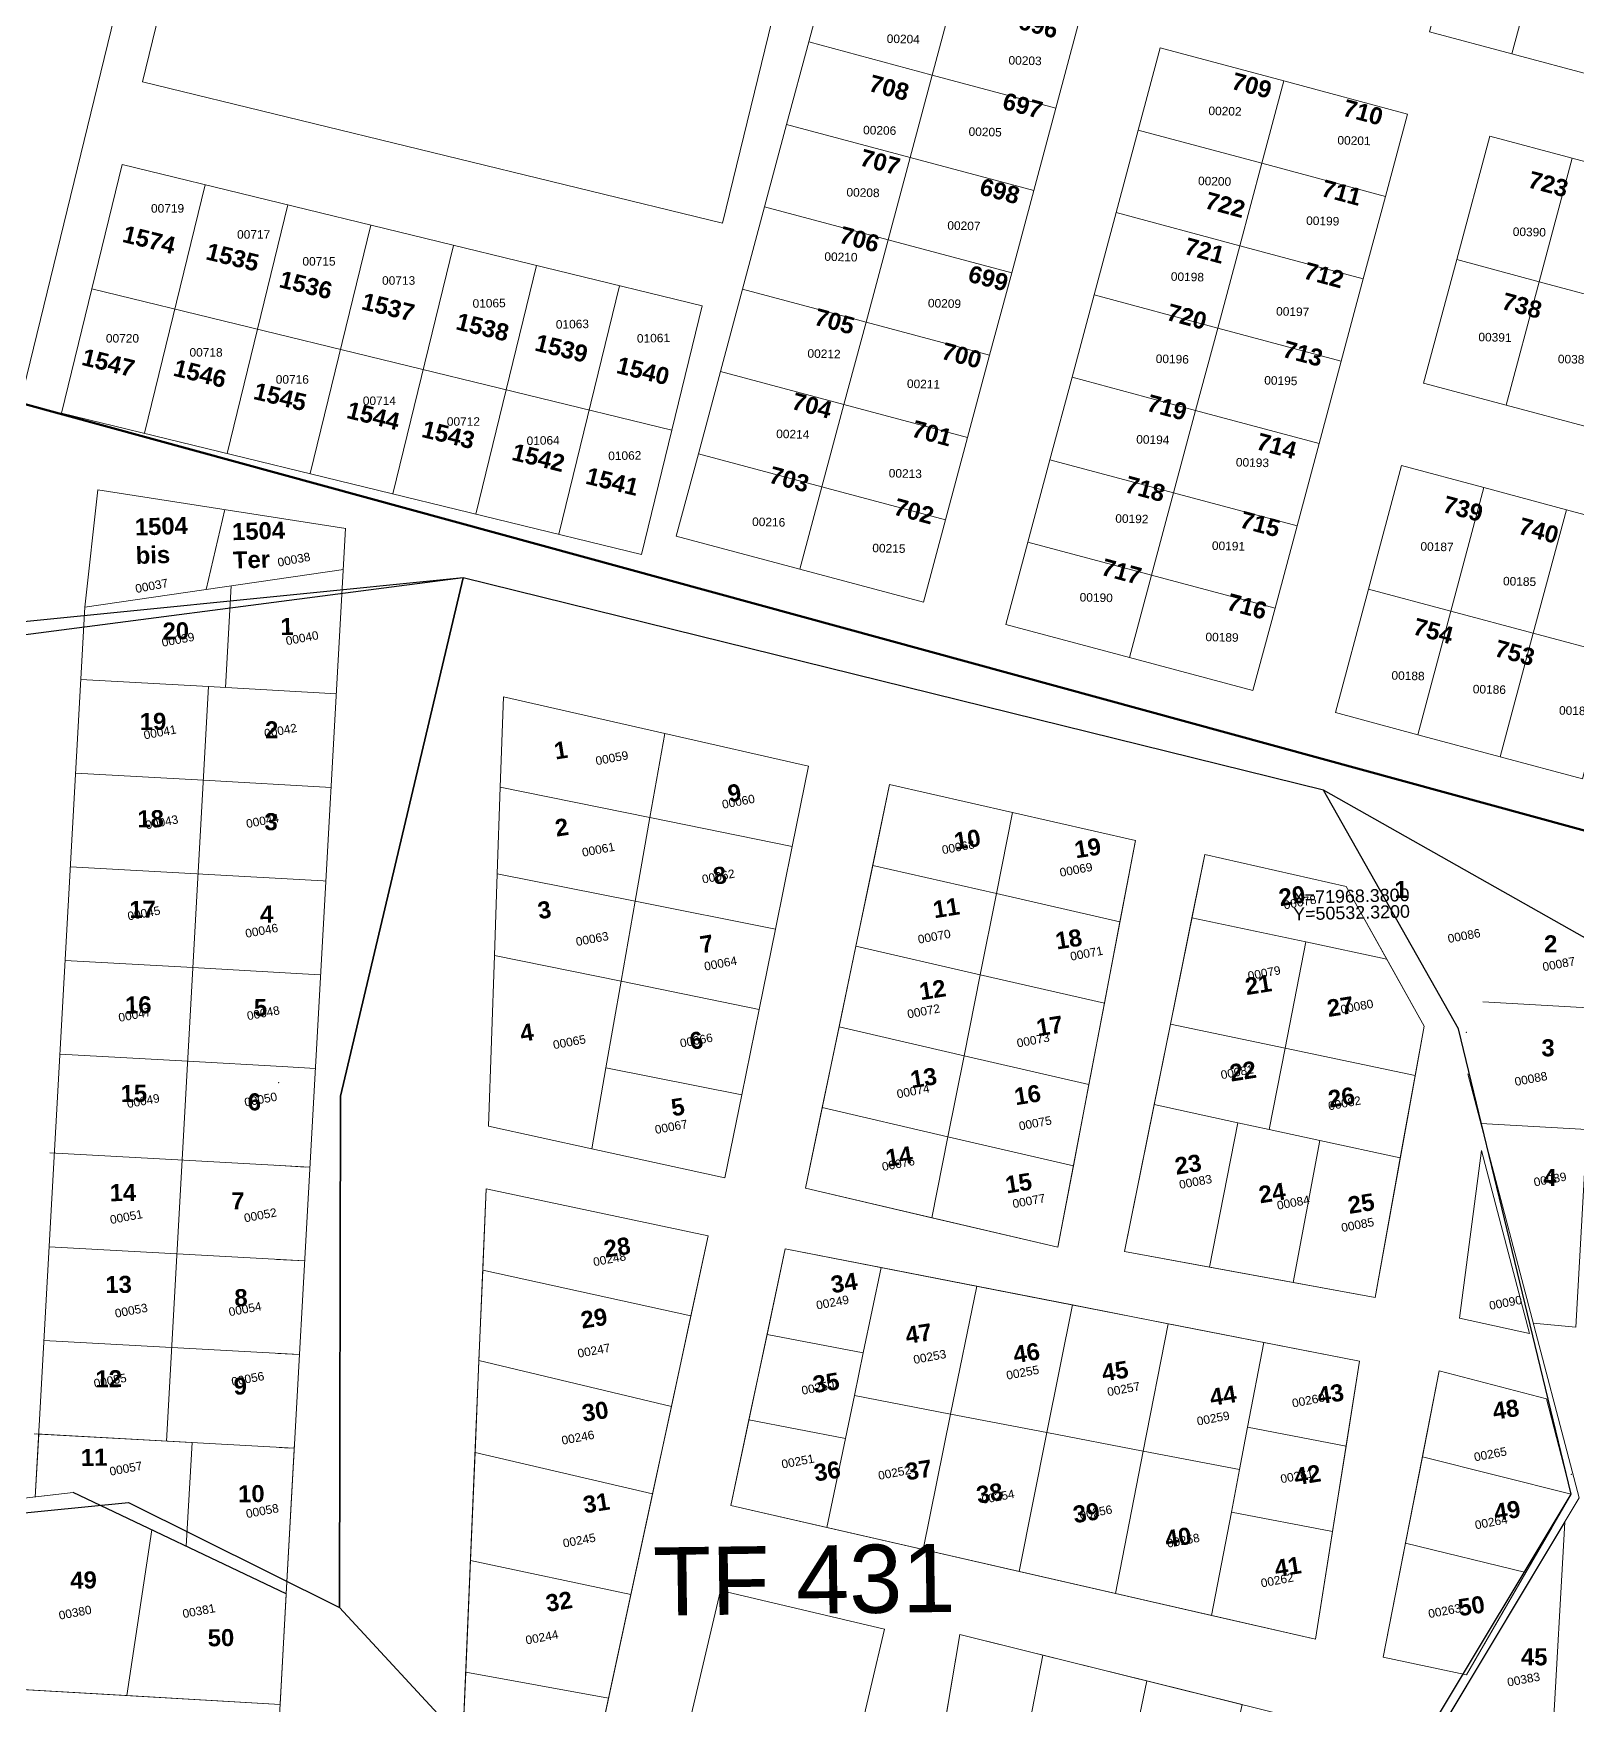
# Model space of a CAD drawing. Header units: metres. Extents: x 251686 to 255059, y 1627526 to 1631912.
# Drawn here: x 254041.6 to 254222.5, y 1630344.2 to 1630540.2 of the extents above; entities that cross this region are included whole.
import ezdxf
from ezdxf.enums import TextEntityAlignment as Align

# ---------------------------------------------------------------- set-up
doc = ezdxf.new("R2010")
doc.units = ezdxf.units.M
doc.header["$MEASUREMENT"] = 0
doc.linetypes.add('DGN Style 2', pattern=[29.229957, 17.537974, -11.691983])
for name, color, linetype in [('limites_parcelles', 7, 'Continuous'), ('limites_sections', 7, 'Continuous'), ('limites_tf', 7, 'Continuous'), ('numero_lot', 7, 'Continuous'), ('numero_parcelle', 7, 'Continuous')]:
    doc.layers.add(name, color=color, linetype=linetype)
doc.layers.add('Numero_TF', color=7, linetype='Continuous', lineweight=0)
doc.styles.add('Style-Arial', font='arial.ttf')
doc.styles.add('style1', font='')
doc.styles.get('style1').set_extended_font_data('Times New Roman', bold=True)

msp = doc.modelspace()

# ---------------------------------------------------------------- linework, layer by layer
at = {"layer": 'limites_parcelles', "lineweight": 0}
for p, q in [((254122.382588, 1630517.979071), (254054.378014, 1630534.572994)), ((254064.325651, 1630490.972116), (254071.437332, 1630520.116934)), ((254074.04059, 1630488.601556), (254081.152271, 1630517.746373)), ((254083.755529, 1630486.230995), (254090.867211, 1630515.375813)), ((254093.470468, 1630483.860435), (254100.58215, 1630513.005252)), ((254103.185407, 1630481.489874), (254110.297089, 1630510.634691))]:
    msp.add_line(p, q, dxfattribs=at)
at = {"layer": 'limites_parcelles', "color": 7, "lineweight": 0}
for p, q in [((254049.162419, 1630486.709791), (254047.631004, 1630472.933179)), ((254049.162419, 1630486.709791), (254078.210495, 1630482.172994)), ((254064.026545, 1630484.388277), (254061.868369, 1630475.019962))]:
    msp.add_line(p, q, dxfattribs=at)
at = {"layer": 'limites_parcelles', "color": 7, "linetype": 'Continuous', "lineweight": 0}
for p, q in [((254078.204582, 1630482.165366), (254071.240138, 1630357.228995)), ((254077.937561, 1630477.375236), (254047.631004, 1630472.933179)), ((254064.804945, 1630475.450728), (254064.139438, 1630463.519537)), ((254047.631004, 1630472.933179), (254041.813788, 1630368.579505)), ((254062.142062, 1630463.631009), (254047.159245, 1630464.466512)), ((254062.142062, 1630463.631009), (254057.208245, 1630375.126781)), ((254077.12588, 1630462.795519), (254062.142062, 1630463.631009)), ((254061.529502, 1630452.642944), (254046.545684, 1630453.478434)), ((254076.512319, 1630451.807441), (254061.529502, 1630452.642944)), ((254075.554331, 1630440.839963), (254045.933111, 1630442.49137)), ((254060.304356, 1630430.668816), (254045.320538, 1630431.504306)), ((254224.873901, 1630431.689406), (254222.440022, 1630388.511468)), ((254073.168656, 1630429.951236), (254060.304356, 1630430.668816)), ((254211.537705, 1630426.66463), (254224.543402, 1630425.930695)), ((254059.691783, 1630419.681752), (254044.707965, 1630420.517242)), ((254070.782969, 1630419.063509), (254059.691783, 1630419.681752)), ((254209.771063, 1630418.201497), (254222.840745, 1630368.48723)), ((254211.302632, 1630412.375735), (254223.743921, 1630411.674555)), ((254058.517352, 1630408.116217), (254043.532534, 1630408.951694)), ((254074.028502, 1630407.249938), (254058.517352, 1630408.116217)), ((254073.416058, 1630396.26321), (254043.450164, 1630397.934067)), ((254217.452081, 1630388.98455), (254222.440022, 1630388.511468)), ((254072.803661, 1630385.276342), (254042.837688, 1630386.947001)), ((254072.191063, 1630374.291278), (254041.695802, 1630375.991514)), ((254041.813788, 1630368.579505), (254042.225428, 1630375.962284)), ((254060.204816, 1630374.95908), (254041.914062, 1630375.979304)), ((254042.225428, 1630375.962284), (254060.204816, 1630374.95908)), ((254060.204816, 1630374.95908), (254059.527266, 1630362.796625)), ((254072.225295, 1630374.899005), (254071.240138, 1630357.228995)), ((253797.854246, 1630340.388105), (254046.276307, 1630369.094904)), ((253798.355473, 1630340.446025), (254046.276307, 1630369.094904)), ((254046.274011, 1630369.117885), (254071.227967, 1630357.241845)), ((254046.27605, 1630369.11491), (254071.230007, 1630357.23887)), ((254046.276307, 1630369.094904), (254071.240138, 1630357.228995)), ((254189.280096, 1630312.523279), (254222.840745, 1630368.48723)), ((254055.473661, 1630364.723624), (254052.539155, 1630345.29081)), ((254221.151822, 1630365.633184), (254189.296068, 1630312.512224)), ((254221.151822, 1630365.633184), (254219.213283, 1630331.233897)), ((254071.235736, 1630357.150023), (254064.093411, 1630229.017687)), ((254070.516106, 1630344.243554), (254018.40347, 1630347.279558))]:
    msp.add_line(p, q, dxfattribs=at)
at = {"layer": 'limites_parcelles', "color": 7, "linetype": 'DGN Style 2', "lineweight": 0}
for p, q in [((254075.899746, 1630440.820377), (254075.554331, 1630440.839963)), ((254075.287173, 1630429.833313), (254073.168656, 1630429.951236)), ((254074.6746, 1630418.846249), (254070.782969, 1630419.063509)), ((254073.499169, 1630407.280701), (254069.940936, 1630407.479223)), ((254073.416234, 1630396.263406), (254070.101295, 1630396.448037)), ((254072.803674, 1630385.275341), (254070.260628, 1630385.418839)), ((254071.662437, 1630374.320521), (254070.419949, 1630374.390641))]:
    msp.add_line(p, q, dxfattribs=at)
at = {"layer": 'limites_parcelles', "lineweight": 0, "flags": 128}
for points in [[(254054.378014, 1630534.572994), (254085.906468, 1630663.781686), (254153.911043, 1630647.187763), (254122.382588, 1630517.979071)], [(253963.038293, 1630603.181017), (254011.613086, 1630591.328191), (254060.18788, 1630579.475365), (254060.18788, 1630579.475365), (254040.038076, 1630496.898217), (253942.88849, 1630520.603869), (253963.038293, 1630603.181017)], [(254120.012028, 1630508.264132), (254052.007454, 1630524.858055)], [(254054.610711, 1630493.342677), (254061.722393, 1630522.487494)], [(254116.456187, 1630493.691723), (254048.451613, 1630510.285646)], [(254223.911925, 1630494.036333), (254214.25277, 1630496.623552), (254218.133599, 1630511.112287), (254227.792755, 1630508.525067), (254223.911925, 1630494.036333)], [(254145.900973, 1630362.431755), (254134.631294, 1630365.00919), (254136.80587, 1630375.45771), (254137.848114, 1630380.465535), (254149.137152, 1630378.295944), (254145.900973, 1630362.431755)]]:
    msp.add_lwpolyline(points, dxfattribs=at)
for points in [[(254214.942492, 1630537.847397), (254205.283336, 1630540.434616), (254205.283336, 1630540.434616), (254209.164165, 1630554.92335), (254218.823322, 1630552.33613), (254214.942492, 1630537.847397)], [(254224.601648, 1630535.260177), (254214.942492, 1630537.847397), (254214.942492, 1630537.847397), (254218.823322, 1630552.33613), (254228.482477, 1630549.748911), (254224.601648, 1630535.260177)], [(254144.396319, 1630525.686856), (254146.983539, 1630535.346012), (254161.472272, 1630531.465182), (254158.885053, 1630521.806026), (254158.885053, 1630521.806026), (254144.396319, 1630525.686856)], [(254202.696117, 1630530.77546), (254200.108897, 1630521.116304), (254200.108897, 1630521.116304), (254185.620163, 1630524.997134), (254188.207382, 1630534.656289), (254202.696117, 1630530.77546)], [(254156.297833, 1630512.146871), (254141.809099, 1630516.027699), (254144.396319, 1630525.686856), (254158.885053, 1630521.806026), (254158.885053, 1630521.806026), (254156.297833, 1630512.146871)], [(254222.014428, 1630525.601021), (254231.673585, 1630523.013801), (254231.673585, 1630523.013801), (254227.792755, 1630508.525067), (254218.133599, 1630511.112287), (254222.014428, 1630525.601021)], [(254185.620163, 1630524.997134), (254183.032943, 1630515.337977), (254197.521677, 1630511.457148), (254197.521677, 1630511.457148), (254200.108897, 1630521.116304), (254200.108897, 1630521.116304), (254185.620163, 1630524.997134)], [(254168.544209, 1630519.218807), (254183.032943, 1630515.337977), (254180.445724, 1630505.678821), (254165.95699, 1630509.559651), (254165.95699, 1630509.559651), (254168.544209, 1630519.218807)], [(254153.710613, 1630502.487714), (254139.221879, 1630506.368544), (254141.809099, 1630516.027699), (254156.297833, 1630512.146871), (254156.297833, 1630512.146871), (254153.710613, 1630502.487714)], [(254180.445724, 1630505.678821), (254183.032943, 1630515.337977), (254197.521677, 1630511.457148), (254197.521677, 1630511.457148), (254194.934458, 1630501.797992), (254180.445724, 1630505.678821)], [(254180.445724, 1630505.678821), (254177.858504, 1630496.019665), (254163.36977, 1630499.900494), (254163.36977, 1630499.900494), (254165.95699, 1630509.559651), (254165.95699, 1630509.559651), (254180.445724, 1630505.678821)], [(254136.634659, 1630496.709387), (254134.047441, 1630487.050231), (254119.558706, 1630490.931061), (254122.145926, 1630500.590217), (254122.145926, 1630500.590217), (254136.634659, 1630496.709387)], [(254177.858504, 1630496.019665), (254175.271284, 1630486.360509), (254160.78255, 1630490.241339), (254163.36977, 1630499.900494), (254163.36977, 1630499.900494), (254177.858504, 1630496.019665)], [(254175.271284, 1630486.360509), (254189.760018, 1630482.479679), (254189.760018, 1630482.479679), (254192.347238, 1630492.138836), (254177.858504, 1630496.019665), (254175.271284, 1630486.360509)], [(254116.971487, 1630481.271904), (254131.460221, 1630477.391076), (254131.460221, 1630477.391076), (254134.047441, 1630487.050231), (254119.558706, 1630490.931061), (254116.971487, 1630481.271904)], [(254202.006394, 1630489.551616), (254211.66555, 1630486.964397), (254207.78472, 1630472.475663), (254198.125565, 1630475.062882), (254198.125565, 1630475.062882), (254202.006394, 1630489.551616)], [(254131.460221, 1630477.391076), (254134.047441, 1630487.050231), (254148.536175, 1630483.169402), (254148.536175, 1630483.169402), (254145.948955, 1630473.510246), (254131.460221, 1630477.391076)], [(254187.172798, 1630472.820524), (254172.684064, 1630476.701353), (254175.271284, 1630486.360509), (254189.760018, 1630482.479679), (254189.760018, 1630482.479679), (254187.172798, 1630472.820524)], [(254217.443877, 1630469.888443), (254207.78472, 1630472.475663), (254203.903891, 1630457.986929), (254213.563047, 1630455.399709), (254213.563047, 1630455.399709), (254217.443877, 1630469.888443)], [(254227.103033, 1630467.301223), (254223.222203, 1630452.812489), (254223.222203, 1630452.812489), (254213.563047, 1630455.399709), (254213.563047, 1630455.399709), (254217.443877, 1630469.888443), (254227.103033, 1630467.301223)], [(254096.71092, 1630462.438776), (254115.61433, 1630458.134408), (254115.614223, 1630458.133934), (254113.880034, 1630448.261974), (254096.340016, 1630451.813516), (254096.339378, 1630451.813538), (254096.71092, 1630462.438776)], [(254132.480732, 1630454.293874), (254130.567418, 1630444.883076), (254130.567418, 1630444.883075), (254113.880034, 1630448.261974), (254115.614223, 1630458.133934), (254115.61433, 1630458.134408), (254132.480732, 1630454.293874)], [(254095.984264, 1630441.658092), (254096.339378, 1630451.813538), (254096.340016, 1630451.813516), (254113.880034, 1630448.261974), (254112.156054, 1630438.448122), (254095.984261, 1630441.658035), (254095.984264, 1630441.658092)], [(254140.007568, 1630442.661518), (254140.007571, 1630442.661529), (254141.980289, 1630452.129393), (254156.389657, 1630448.849013), (254156.389669, 1630448.84901), (254154.495783, 1630439.344579), (254140.007568, 1630442.661518)], [(254113.880034, 1630448.261974), (254130.567418, 1630444.883075), (254130.567418, 1630444.883076), (254128.595705, 1630435.18504), (254128.595463, 1630435.18509), (254112.156054, 1630438.448122), (254113.880034, 1630448.261974)], [(254178.934173, 1630443.94928), (254195.526611, 1630440.169982), (254204.652802, 1630423.792114), (254198.891216, 1630391.979763), (254169.505606, 1630397.388457), (254178.934173, 1630443.94928)], [(254195.526611, 1630440.169982), (254200.258919, 1630431.67738), (254190.786159, 1630433.682553), (254177.427764, 1630436.510227), (254178.934173, 1630443.94928), (254195.526611, 1630440.169982)], [(254095.65, 1630432.098923), (254095.984261, 1630441.658035), (254112.156054, 1630438.448122), (254110.508029, 1630429.066649), (254095.650793, 1630432.098896), (254095.65, 1630432.098923)], [(254138.034456, 1630433.191761), (254140.007568, 1630442.661518), (254154.495783, 1630439.344579), (254152.601587, 1630429.838597), (254138.034453, 1630433.191747), (254138.034456, 1630433.191761)], [(254154.495783, 1630439.344579), (254168.983809, 1630436.027682), (254168.983805, 1630436.027662), (254167.168121, 1630426.485585), (254152.601587, 1630429.838597), (254154.495783, 1630439.344579)], [(254128.595705, 1630435.18504), (254126.680701, 1630425.765935), (254126.679754, 1630425.766127), (254110.508029, 1630429.066649), (254112.156054, 1630438.448122), (254128.595463, 1630435.18509), (254128.595705, 1630435.18504)], [(254204.652802, 1630423.792114), (254203.604114, 1630418.001827), (254188.357114, 1630421.211212), (254190.786159, 1630433.682553), (254200.258919, 1630431.67738), (254204.652802, 1630423.792114)], [(254094.949864, 1630412.076659), (254095.65, 1630432.098923), (254095.650793, 1630432.098896), (254110.508029, 1630429.066649), (254108.726326, 1630418.928222), (254107.058443, 1630409.429693), (254094.949864, 1630412.076659)], [(254126.680701, 1630425.765935), (254124.64033, 1630415.730194), (254108.727007, 1630418.928086), (254108.72701, 1630418.928102), (254110.508029, 1630429.066649), (254126.679754, 1630425.766127), (254126.680701, 1630425.765935)], [(254152.601587, 1630429.838597), (254167.168121, 1630426.485585), (254167.168119, 1630426.485573), (254165.352662, 1630416.94469), (254150.707631, 1630420.333815), (254152.601587, 1630429.838597)], [(254148.813435, 1630410.827833), (254134.08867, 1630414.25435), (254134.088672, 1630414.254359), (254136.061588, 1630423.723173), (254150.707631, 1630420.333815), (254148.813435, 1630410.827833)], [(254172.992651, 1630414.608435), (254174.903185, 1630424.043168), (254188.357114, 1630421.211212), (254186.499632, 1630411.674423), (254182.798231, 1630412.478448), (254182.798417, 1630412.4794), (254182.798212, 1630412.478452), (254172.992651, 1630414.608435)], [(254150.707631, 1630420.333815), (254165.352662, 1630416.94469), (254165.352655, 1630416.944657), (254163.536793, 1630407.401642), (254148.813435, 1630410.827833), (254150.707631, 1630420.333815)], [(254203.604114, 1630418.001827), (254201.854082, 1630408.339099), (254192.416727, 1630410.3891), (254186.499632, 1630411.674423), (254188.357114, 1630421.211212), (254203.604114, 1630418.001827)], [(254169.505606, 1630397.388457), (254172.992651, 1630414.608435), (254182.798212, 1630412.478452), (254182.798231, 1630412.478448), (254179.486824, 1630395.551322), (254169.505606, 1630397.388457)], [(254179.486824, 1630395.551322), (254182.798231, 1630412.478448), (254186.499632, 1630411.674423), (254192.416727, 1630410.3891), (254189.279652, 1630393.748861), (254179.486824, 1630395.551322)], [(254148.813435, 1630410.827833), (254163.536793, 1630407.401642), (254163.536786, 1630407.401608), (254161.721647, 1630397.862398), (254146.919737, 1630401.324347), (254148.813435, 1630410.827833)], [(254129.75384, 1630397.684227), (254140.97484, 1630395.489001), (254140.974798, 1630395.488791), (254138.890357, 1630385.473359), (254127.624482, 1630387.649524), (254129.75384, 1630397.684227)], [(254140.97484, 1630395.489001), (254152.196572, 1630393.293631), (254149.137152, 1630378.295944), (254137.848114, 1630380.465535), (254138.890357, 1630385.473359), (254140.974798, 1630395.488791), (254140.97484, 1630395.489001)], [(254174.635703, 1630388.90374), (254185.857444, 1630386.708369), (254183.95261, 1630376.761759), (254183.952609, 1630376.761756), (254183.951844, 1630376.761905), (254183.95261, 1630376.761759), (254183.000101, 1630371.787972), (254183.000101, 1630371.787972), (254171.711248, 1630373.957527), (254174.635703, 1630388.90374)], [(254125.49609, 1630377.61938), (254127.624482, 1630387.649524), (254138.890357, 1630385.473359), (254137.848114, 1630380.465535), (254136.80587, 1630375.45771), (254125.49609, 1630377.61938)], [(254197.076525, 1630384.513518), (254195.499181, 1630374.530353), (254183.952609, 1630376.761756), (254183.95261, 1630376.761759), (254185.857444, 1630386.708369), (254197.076525, 1630384.513518)], [(254206.425726, 1630383.381365), (254218.978946, 1630380.096361), (254221.882816, 1630368.919672), (254209.632678, 1630347.711784), (254199.828238, 1630349.790216), (254206.425726, 1630383.381365)], [(254157.170501, 1630359.854354), (254145.900973, 1630362.431755), (254145.900973, 1630362.431755), (254149.137152, 1630378.295944), (254160.422965, 1630376.126973), (254157.170501, 1630359.854354)], [(254195.499181, 1630374.530353), (254193.921806, 1630364.546989), (254182.047877, 1630366.815674), (254182.047877, 1630366.815674), (254183.000101, 1630371.787972), (254183.95261, 1630376.761759), (254183.952609, 1630376.761756), (254195.499181, 1630374.530353)], [(254179.726813, 1630354.695608), (254168.447123, 1630357.275333), (254171.711248, 1630373.957527), (254183.000101, 1630371.787972), (254183.000101, 1630371.787972), (254182.047877, 1630366.815674), (254182.047877, 1630366.815674), (254182.047091, 1630366.815825), (254182.047877, 1630366.815674), (254182.047877, 1630366.815674), (254179.726813, 1630354.695608)], [(254202.458576, 1630363.182597), (254204.441575, 1630373.27905), (254221.882816, 1630368.919672), (254219.654317, 1630365.034831), (254216.574696, 1630359.71176), (254202.458576, 1630363.182597)], [(254191.924514, 1630351.90593), (254179.726823, 1630354.695606), (254179.726813, 1630354.695608), (254179.726813, 1630354.695608), (254182.047877, 1630366.815674), (254182.047877, 1630366.815674), (254193.921806, 1630364.546989), (254191.924514, 1630351.90593)], [(254154.617403, 1630332.248676), (254154.617397, 1630332.248635), (254154.617395, 1630332.248636), (254147.051625, 1630333.728656), (254150.215733, 1630352.444708), (254159.941102, 1630350.03003), (254159.941056, 1630350.029842), (254156.427954, 1630331.894453), (254154.617403, 1630332.248676)], [(254159.941102, 1630350.03003), (254172.133893, 1630347.002724), (254172.133908, 1630347.00272), (254168.516677, 1630329.52965), (254168.516668, 1630329.529652), (254165.707657, 1630330.079152), (254156.427954, 1630331.894453), (254159.941056, 1630350.029842), (254159.941102, 1630350.03003)], [(254183.315374, 1630344.226512), (254179.556238, 1630327.370085), (254179.556234, 1630327.370085), (254174.596751, 1630328.340262), (254168.516677, 1630329.52965), (254172.133908, 1630347.00272), (254183.315363, 1630344.226515), (254183.315374, 1630344.226512)]]:
    msp.add_lwpolyline(points, close=True, dxfattribs=at)
at = {"layer": 'limites_parcelles', "color": 7, "linetype": 'Continuous', "lineweight": 0, "flags": 128}
for points in [[(254052.007454, 1630524.858055), (254044.895772, 1630495.713237), (254112.900347, 1630479.119314)], [(254112.900347, 1630479.119314), (254120.012028, 1630508.264132)]]:
    msp.add_lwpolyline(points, dxfattribs=at)
msp.add_lwpolyline([(254035.561424, 1630346.279835), (254052.539155, 1630345.29081), (254055.473661, 1630364.723624), (254046.276307, 1630369.094904), (254036.765869, 1630367.995576), (254035.561424, 1630346.279835)], close=True, dxfattribs=at)
at = {"layer": 'limites_parcelles', "color": 7, "linetype": 'Continuous', "lineweight": 0}
for p in [(254209.608437, 1630423.082876), (254070.371816, 1630417.186352), (254221.892243, 1630371.227667), (254221.892243, 1630371.227667), (254221.892243, 1630371.227667), (254221.892249, 1630371.229667), (254221.892249, 1630371.229667), (254221.892249, 1630371.229667)]:
    msp.add_point(p, dxfattribs=at)
at = {"layer": 'limites_parcelles', "lineweight": 0}
for points in [[(254149.570758, 1630545.005168), (254146.983539, 1630535.346012), (254132.494805, 1630539.226841), (254135.082024, 1630548.885997)], [(254164.059492, 1630541.124339), (254161.472272, 1630531.465182), (254146.983539, 1630535.346012), (254149.570758, 1630545.005168)], [(254129.907585, 1630529.567686), (254132.494805, 1630539.226841), (254146.983539, 1630535.346012), (254144.396319, 1630525.686856)], [(254188.207382, 1630534.656289), (254185.620163, 1630524.997134), (254171.131428, 1630528.877963), (254173.718648, 1630538.537119)], [(254129.907585, 1630529.567686), (254144.396319, 1630525.686856), (254141.809099, 1630516.027699), (254127.320365, 1630519.908529)], [(254185.620163, 1630524.997134), (254183.032943, 1630515.337977), (254168.544209, 1630519.218807), (254171.131428, 1630528.877963)], [(254212.355272, 1630528.188241), (254222.014428, 1630525.601021), (254218.133599, 1630511.112287), (254208.474443, 1630513.699506)], [(254124.733145, 1630510.249373), (254127.320365, 1630519.908529), (254141.809099, 1630516.027699), (254139.221879, 1630506.368544)], [(254208.474443, 1630513.699506), (254218.133599, 1630511.112287), (254214.25277, 1630496.623552), (254204.593613, 1630499.210772)], [(254122.145926, 1630500.590217), (254124.733145, 1630510.249373), (254139.221879, 1630506.368544), (254136.634659, 1630496.709387)], [(254153.710613, 1630502.487714), (254151.123394, 1630492.828558), (254136.634659, 1630496.709387), (254139.221879, 1630506.368544)], [(254177.858504, 1630496.019665), (254180.445724, 1630505.678821), (254194.934458, 1630501.797992), (254192.347238, 1630492.138836)], [(254148.536175, 1630483.169402), (254134.047441, 1630487.050231), (254136.634659, 1630496.709387), (254151.123394, 1630492.828558)], [(254148.536175, 1630483.169402), (254134.047441, 1630487.050231), (254136.634659, 1630496.709387), (254151.123394, 1630492.828558)], [(254160.78255, 1630490.241339), (254175.271284, 1630486.360509), (254172.684064, 1630476.701353), (254158.19533, 1630480.582182)], [(254217.443877, 1630469.888443), (254207.78472, 1630472.475663), (254211.66555, 1630486.964397), (254221.324706, 1630484.377177)], [(254230.983862, 1630481.789957), (254227.103033, 1630467.301223), (254217.443877, 1630469.888443), (254221.324706, 1630484.377177)], [(254172.684064, 1630476.701353), (254170.096845, 1630467.042197), (254155.608111, 1630470.923026), (254158.19533, 1630480.582182)], [(254170.096845, 1630467.042197), (254172.684064, 1630476.701353), (254187.172798, 1630472.820524), (254184.585579, 1630463.161367)], [(254198.125565, 1630475.062882), (254207.78472, 1630472.475663), (254203.903891, 1630457.986929), (254194.244735, 1630460.574148)], [(254141.980289, 1630452.129393), (254170.799269, 1630445.568579), (254161.721647, 1630397.862398), (254132.116001, 1630404.786724)], [(254170.799269, 1630445.568579), (254168.983809, 1630436.027682), (254154.495783, 1630439.344579), (254156.389669, 1630448.84901)], [(254174.903185, 1630424.043168), (254177.427764, 1630436.510227), (254190.786159, 1630433.682553), (254188.357114, 1630421.211212)], [(254136.061588, 1630423.723173), (254138.034453, 1630433.191747), (254152.601587, 1630429.838597), (254150.707631, 1630420.333815)], [(254122.665719, 1630406.017903), (254107.058443, 1630409.429693), (254108.727007, 1630418.928086), (254124.64033, 1630415.730194)], [(254132.116001, 1630404.786724), (254134.08867, 1630414.25435), (254148.813435, 1630410.827833), (254146.919737, 1630401.324347)], [(254198.891216, 1630391.979763), (254189.279652, 1630393.748861), (254192.416727, 1630410.3891), (254201.854082, 1630408.339099)], [(254211.393874, 1630409.213148), (254217.017742, 1630387.749603), (254208.796437, 1630389.573347)], [(254211.393874, 1630409.213148), (254217.007218, 1630387.749468), (254208.796437, 1630389.573347)], [(254094.694679, 1630404.736695), (254120.707601, 1630399.222889), (254104.90802, 1630325.871553), (254091.88195, 1630338.400176)], [(254120.707601, 1630399.222889), (254118.681611, 1630389.817006), (254094.289411, 1630395.17869), (254094.694679, 1630404.736695)], [(254129.75384, 1630397.684227), (254197.076525, 1630384.513518), (254191.924514, 1630351.90593), (254123.366889, 1630367.585417)], [(254118.681611, 1630389.817006), (254116.397596, 1630379.213205), (254093.841071, 1630384.604858), (254094.289411, 1630395.17869)], [(254152.196572, 1630393.293631), (254163.41544, 1630391.098822), (254160.422965, 1630376.126973), (254149.137152, 1630378.295944)], [(254163.41544, 1630391.098822), (254174.635703, 1630388.90374), (254171.711248, 1630373.957527), (254160.422965, 1630376.126973)], [(254116.397596, 1630379.213205), (254114.190465, 1630368.966352), (254093.383308, 1630373.808792), (254093.841071, 1630384.604858)], [(254218.978946, 1630380.096361), (254221.882816, 1630368.919672), (254204.441575, 1630373.27905), (254206.425726, 1630383.381365)], [(254123.366889, 1630367.585417), (254125.49609, 1630377.61938), (254136.80587, 1630375.45771), (254134.631294, 1630365.00919)], [(254168.447123, 1630357.275333), (254157.170501, 1630359.854354), (254160.422965, 1630376.126973), (254171.711248, 1630373.957527)], [(254114.190465, 1630368.966352), (254111.643333, 1630357.141002), (254092.84553, 1630361.12563), (254093.383308, 1630373.808792)], [(254199.828238, 1630349.790216), (254202.458576, 1630363.182597), (254216.574696, 1630359.71176), (254209.632678, 1630347.711784)], [(254111.643333, 1630357.141002), (254109.027583, 1630344.997091), (254092.291179, 1630348.051597), (254092.84553, 1630361.12563)], [(254122.140968, 1630357.597836), (254141.381, 1630353.08), (254134.987219, 1630325.851425), (254115.747187, 1630330.369262)], [(254122.140968, 1630357.597836), (254141.381, 1630353.08), (254134.987219, 1630325.851425), (254115.747187, 1630330.369262)], [(254150.215733, 1630352.444708), (254204.816258, 1630338.891718), (254189.563655, 1630313.017429), (254145.202491, 1630322.79083)], [(254091.88195, 1630338.400176), (254092.291179, 1630348.051597), (254109.027583, 1630344.997091), (254104.90802, 1630325.871553)]]:
    msp.add_3dface(points, dxfattribs=at)
at = {"layer": 'limites_parcelles', "color": 7, "linetype": 'Continuous', "lineweight": 0}
msp.add_3dface([(254052.539155, 1630345.29081), (254070.516106, 1630344.243554), (254071.240138, 1630357.228995), (254055.473661, 1630364.723624)], dxfattribs=at)
at = {"layer": 'limites_sections', "color": 112, "linetype": 'Continuous', "lineweight": 40, "flags": 128}
for points in [[(254450.84006, 1630759.175246), (254395.3871, 1630569.1026), (254353.2541, 1630409.5098), (254348.492261, 1630392.388149), (254237.72828, 1630442.844843), (254040.038076, 1630496.898217), (253942.172035, 1630521.14592), (253859.148201, 1630539.484772), (253853.186893, 1630453.726815), (253808.243015, 1630442.914881), (253793.178897, 1630438.29059), (253774.754402, 1630423.155021), (253711.134092, 1630399.982213), (253678.015836, 1630518.052824), (253627.848348, 1630688.389303), (253621.624412, 1630712.828844), (253610.975151, 1630786.918169), (253609.69659, 1630931.397239), (253737.566314, 1630938.284849), (253928.216166, 1630961.492497), (253976.914647, 1630881.792805), (254242.098307, 1630809.467069), (254450.84006, 1630759.175246)], [(254348.370927, 1630391.951882), (254309.9852, 1630253.9323), (254287.3632, 1630130.504), (254273.8695, 1629992.7881), (254275.334915, 1629929.186521), (254144.350912, 1629962.854533), (254129.310226, 1629944.470728), (254024.768125, 1629997.357132), (253955.511127, 1630039.119672), (253907.405394, 1630046.336207), (253799.369555, 1630038.162516), (253786.496556, 1630083.300126), (253767.950249, 1630162.069178), (253749.054441, 1630241.188133), (253711.262624, 1630399.425942), (253774.754402, 1630423.155021), (253793.178897, 1630438.29059), (253808.243015, 1630442.914881), (253853.186893, 1630453.726815), (253859.148201, 1630539.484772), (253942.172035, 1630521.14592), (254040.038076, 1630496.898217), (254237.72828, 1630442.844843), (254348.370927, 1630391.951882)]]:
    msp.add_lwpolyline(points, close=True, dxfattribs=at)
at = {"layer": 'limites_tf', "color": 1, "linetype": 'Continuous', "lineweight": 30}
msp.add_line((254071.230007, 1630357.23887), (254046.27605, 1630369.11491), dxfattribs=at)
at = {"layer": 'limites_tf', "color": 5, "linetype": 'Continuous', "lineweight": 30, "flags": 128}
msp.add_lwpolyline([(254191.270861, 1630800.240995), (254225.082048, 1630797.627302), (254235.243104, 1630796.062518), (254249.515352, 1630787.863436), (254259.663104, 1630786.302518), (254272.43949, 1630794.458753), (254312.248292, 1630786.520125), (254327.411382, 1630784.830745), (254345.756111, 1630781.85287), (254364.100841, 1630778.874996), (254399.218938, 1630756.614854), (254377.214928, 1630714.463679), (254382.800449, 1630626.430146), (254394.763631, 1630566.741004), (254394.763631, 1630566.741004), (254353.2541, 1630409.5098), (254339.549928, 1630360.235127), (254338.412216, 1630360.922154), (254296.519262, 1630392.869296), (254192.853537, 1630451.472478), (254091.990638, 1630476.368054), (253923.42389, 1630459.487846)], dxfattribs=at)
for points in [[(253742.616998, 1630313.578459), (253804.489983, 1630343.310326), (254052.748228, 1630367.915664), (254077.495119, 1630355.638384), (254077.616337, 1630415.578329), (254091.990638, 1630476.368054), (254028.35108, 1630468.092257), (253955.19092, 1630462.500024), (253931.402893, 1630460.263835), (253936.98245, 1630400.533803), (253734.00422, 1630381.528942), (253725.718723, 1630372.210818), (253742.616998, 1630313.578459)], [(254129.058944, 1630299.876337), (254157.832987, 1630298.134932), (254188.315514, 1630312.987609), (254221.882816, 1630368.919672), (254208.695088, 1630423.506482), (254192.853537, 1630451.472478), (254091.990638, 1630476.368054), (254077.616337, 1630415.578329), (254077.495119, 1630355.638384), (254091.455017, 1630340.5419), (254129.058944, 1630299.876337)]]:
    msp.add_lwpolyline(points, close=True, dxfattribs=at)

# ---------------------------------------------------------------- texts
at = {"layer": 'limites_tf', "color": 5, "linetype": 'Continuous', "lineweight": 30, "insert": (254189.225969, 1630439.647615), "char_height": 1.50059, "attachment_point": 1, "rotation": 1.3615327, "line_spacing_factor": 0.776524, "style": 'Style-Arial'}
msp.add_mtext('X=71968.3800^JY=50532.3200', dxfattribs=at)
at = {"layer": 'numero_lot', "color": 7, "lineweight": 13, "char_height": 2, "attachment_point": 7, "line_spacing_factor": 0.72, "style": 'style1'}
for s, insert, rotation in [('\\fArial|b1|i0|c00|p39;696', (254156.89787, 1630540.789762), 345.00521637), ('\\fArial|b1|i0|c00|p39;708', (254139.410803, 1630533.47738), 345.00521637), ('\\fArial|b1|i0|c00|p39;709', (254181.92889, 1630533.738203), 345.00521637), ('\\fArial|b1|i0|c00|p39;697', (254155.074743, 1630531.389656), 345.00521637), ('\\fArial|b1|i0|c00|p39;710', (254194.979599, 1630530.589513), 345.00521637), ('\\fArial|b1|i0|c00|p39;707', (254138.363616, 1630524.762954), 345.00521637), ('\\fArial|b1|i0|c00|p39;698', (254152.386632, 1630521.353831), 345.00521637), ('\\fArial|b1|i0|c00|p39;723', (254216.692142, 1630522.171556), 345.00521637), ('\\fArial|b1|i0|c00|p39;722', (254178.826186, 1630519.763421), 345.00521637), ('\\fArial|b1|i0|c00|p39;711', (254192.464914, 1630521.20116), 345.00521637), ('\\fArial|b1|i0|c00|p39;1574', (254051.904334, 1630515.775899), 346.28709652), ('\\fArial|b1|i0|c00|p39;706', (254135.935645, 1630515.698338), 345.00521637), ('\\fArial|b1|i0|c00|p39;1535', (254061.695861, 1630513.729063), 346.28709652), ('\\fArial|b1|i0|c00|p39;721', (254176.401999, 1630514.400834), 345.00521637), ('\\fArial|b1|i0|c00|p39;712', (254190.393027, 1630511.520723), 345.00521637), ('\\fArial|b1|i0|c00|p39;1536', (254070.285863, 1630510.462488), 346.28709652), ('\\fArial|b1|i0|c00|p39;699', (254151.038269, 1630511.132633), 345.00521637), ('\\fArial|b1|i0|c00|p39;1537', (254079.938201, 1630507.878976), 346.28709652), ('\\fArial|b1|i0|c00|p39;738', (254213.604741, 1630507.920466), 345.00521637), ('\\fArial|b1|i0|c00|p39;705', (254133.010153, 1630506.073063), 345.00521637), ('\\fArial|b1|i0|c00|p39;720', (254174.320881, 1630506.631163), 345.00521637), ('\\fArial|b1|i0|c00|p39;1538', (254091.007796, 1630505.526323), 346.28709652), ('\\fArial|b1|i0|c00|p39;1539', (254100.249977, 1630503.035277), 346.28709652), ('\\fArial|b1|i0|c00|p39;700', (254147.918741, 1630502.079775), 345.00521637), ('\\fArial|b1|i0|c00|p39;713', (254187.921699, 1630502.294238), 345.00521637), ('\\fArial|b1|i0|c00|p39;1547', (254047.132709, 1630501.35155), 346.28709652), ('\\fArial|b1|i0|c00|p39;1546', (254057.875423, 1630500.085289), 346.28709652), ('\\fArial|b1|i0|c00|p39;1540', (254109.817372, 1630500.404066), 346.28709652), ('\\fArial|b1|i0|c00|p39;1545', (254067.270385, 1630497.356446), 346.28709652), ('\\fArial|b1|i0|c00|p39;704', (254130.365399, 1630496.199105), 345.00521637), ('\\fArial|b1|i0|c00|p39;719', (254171.988855, 1630495.979521), 345.00521637), ('\\fArial|b1|i0|c00|p39;1544', (254078.19468, 1630495.12979), 346.28709652), ('\\fArial|b1|i0|c00|p39;1543', (254086.988105, 1630492.898687), 346.28709652), ('\\fArial|b1|i0|c00|p39;701', (254144.431761, 1630492.951853), 345.00521637), ('\\fArial|b1|i0|c00|p39;1542', (254097.554787, 1630490.212024), 346.28709652), ('\\fArial|b1|i0|c00|p39;714', (254184.854758, 1630491.492481), 345.00521637), ('\\fArial|b1|i0|c00|p39;1541', (254106.217477, 1630487.42154), 346.28709652), ('\\fArial|b1|i0|c00|p39;703', (254127.700035, 1630487.545038), 345.00521637), ('\\fArial|b1|i0|c00|p39;718', (254169.430813, 1630486.4293), 345.00521637), ('\\fArial|b1|i0|c00|p39;739', (254206.701807, 1630484.094201), 345.00521637), ('\\fArial|b1|i0|c00|p39;702', (254142.327895, 1630483.800424), 345.00521637), ('\\fArial|b1|i0|c00|p39;715', (254182.91294, 1630482.297648), 345.00521637), ('\\fArial|b1|i0|c00|p39;740', (254215.571205, 1630481.545038), 345.00521637), ('\\fArial|b1|i0|c00|p39;717', (254166.667357, 1630476.760619), 345.00521637), ('\\fArial|b1|i0|c00|p39;716', (254181.370552, 1630472.648864), 345.00521637), ('\\fArial|b1|i0|c00|p39;754', (254203.21053, 1630469.762992), 345.00521637), ('\\fArial|b1|i0|c00|p39;753', (254212.771474, 1630467.202078), 345.00521637)]:
    msp.add_mtext(s, dxfattribs=dict(at, insert=insert, rotation=rotation))
at = {"layer": 'numero_lot', "color": 7, "linetype": 'Continuous', "lineweight": 13, "char_height": 2, "attachment_point": 7, "rotation": 1.73414964, "style": 'style1'}
for s, insert in [('\\fArial|b1|i0|c00|p39;1504\\Pbis', (254053.622908, 1630477.98123)), ('\\fArial|b1|i0|c00|p39;1504\\PTer', (254065.019305, 1630477.431064))]:
    msp.add_mtext(s, dxfattribs=dict(at, insert=insert))
at = {"layer": 'numero_lot', "color": 7, "linetype": 'Continuous', "lineweight": 13, "char_height": 2, "attachment_point": 7, "line_spacing_factor": 0.72, "style": 'style1'}
for s, insert, rotation in [('\\fArial|b1|i0|c00|p39;20', (254056.755653, 1630469.109004), 0.73415085), ('\\fArial|b1|i0|c00|p39;1', (254070.561937, 1630469.666094), 0.73415085), ('\\fArial|b1|i0|c00|p39;19', (254054.085239, 1630458.490759), 0.73415085), ('\\fArial|b1|i0|c00|p39;2', (254068.774439, 1630457.547444), 0.73415085), ('\\fArial|b1|i0|c00|p39;1', (254102.818437, 1630455.065735), 9.00867144), ('\\fArial|b1|i0|c00|p39;9', (254123.179538, 1630450.03105), 9.00867144), ('\\fArial|b1|i0|c00|p39;18', (254053.800239, 1630447.080689), 0.73415085), ('\\fArial|b1|i0|c00|p39;3', (254068.696738, 1630446.746319), 0.73415085), ('\\fArial|b1|i0|c00|p39;2', (254102.934339, 1630446.020494), 9.00867144), ('\\fArial|b1|i0|c00|p39;10', (254149.721903, 1630444.45104), 9.00867144), ('\\fArial|b1|i0|c00|p39;19', (254163.831039, 1630443.44714), 9.00867144), ('\\fArial|b1|i0|c00|p39;8', (254121.474328, 1630440.34793), 9.00867144), ('\\fArial|b1|i0|c00|p39;20', (254187.791347, 1630437.830708), 9.00867144), ('\\fArial|b1|i0|c00|p39;17', (254052.856515, 1630436.483569), 0.73415085), ('\\fArial|b1|i0|c00|p39;4', (254068.187399, 1630435.938662), 0.73415085), ('\\fArial|b1|i0|c00|p39;3', (254100.906772, 1630436.301592), 9.00867144), ('\\fArial|b1|i0|c00|p39;11', (254147.241908, 1630436.449527), 9.00867144), ('\\fArial|b1|i0|c00|p39;18', (254161.600715, 1630432.756348), 9.00867144), ('\\fArial|b1|i0|c00|p39;7', (254119.922127, 1630432.344225), 9.00867144), ('\\fArial|b1|i0|c00|p39;12', (254145.643311, 1630426.843821), 9.00867144), ('\\fArial|b1|i0|c00|p39;21', (254183.835484, 1630427.440903), 9.00867144), ('\\fArial|b1|i0|c00|p39;16', (254052.352217, 1630425.244772), 0.73415085), ('\\fArial|b1|i0|c00|p39;27', (254193.445264, 1630424.871561), 9.00867144), ('\\fArial|b1|i0|c00|p39;5', (254067.464354, 1630424.946704), 0.73415085), ('\\fArial|b1|i0|c00|p39;4', (254098.830948, 1630421.951009), 9.00867144), ('\\fArial|b1|i0|c00|p39;6', (254118.709431, 1630420.989962), 9.00867144), ('\\fArial|b1|i0|c00|p39;17', (254159.363491, 1630422.603963), 9.00867144), ('\\fArial|b1|i0|c00|p39;22', (254182.02861, 1630417.294033), 9.00867144), ('\\fArial|b1|i0|c00|p39;13', (254144.592309, 1630416.491238), 9.00867144), ('\\fArial|b1|i0|c00|p39;15', (254051.837845, 1630414.870256), 0.73415085), ('\\fArial|b1|i0|c00|p39;6', (254066.742651, 1630413.887684), 0.73415085), ('\\fArial|b1|i0|c00|p39;5', (254116.544815, 1630413.192082), 9.00867144), ('\\fArial|b1|i0|c00|p39;16', (254156.777289, 1630414.49339), 9.00867144), ('\\fArial|b1|i0|c00|p39;26', (254193.581863, 1630414.211099), 9.00867144), ('\\fArial|b1|i0|c00|p39;14', (254141.697142, 1630407.299715), 9.00867144), ('\\fArial|b1|i0|c00|p39;23', (254175.605134, 1630406.334113), 9.00867144), ('\\fArial|b1|i0|c00|p39;15', (254155.726287, 1630404.140807), 9.00867144), ('\\fArial|b1|i0|c00|p39;14', (254050.552336, 1630403.26628), 0.73415085), ('\\fArial|b1|i0|c00|p39;7', (254064.810028, 1630402.308956), 0.73415085), ('\\fArial|b1|i0|c00|p39;24', (254185.439747, 1630403.013758), 9.00867144), ('\\fArial|b1|i0|c00|p39;25', (254195.893669, 1630401.747623), 9.00867144), ('\\fArial|b1|i0|c00|p39;28', (254108.664729, 1630396.618106), 9.00867144), ('\\fArial|b1|i0|c00|p39;13', (254050.044032, 1630392.458637), 0.73415085), ('\\fArial|b1|i0|c00|p39;34', (254135.26989, 1630392.435653), 9.00867144), ('\\fArial|b1|i0|c00|p39;8', (254065.175007, 1630390.9247), 0.73415085), ('\\fArial|b1|i0|c00|p39;29', (254105.946803, 1630388.290447), 9.00867144), ('\\fArial|b1|i0|c00|p39;47', (254144.00795, 1630386.516469), 9.00867144), ('\\fArial|b1|i0|c00|p39;46', (254156.653971, 1630384.228356), 9.00867144), ('\\fArial|b1|i0|c00|p39;45', (254167.038241, 1630382.099735), 9.00867144), ('\\fArial|b1|i0|c00|p39;12', (254048.889765, 1630381.427614), 0.73415085), ('\\fArial|b1|i0|c00|p39;9', (254065.092769, 1630380.555721), 0.73415085), ('\\fArial|b1|i0|c00|p39;35', (254133.160261, 1630380.723266), 9.00867144), ('\\fArial|b1|i0|c00|p39;44', (254179.691507, 1630379.246295), 9.00867144), ('\\fArial|b1|i0|c00|p39;43', (254192.306138, 1630379.407935), 9.00867144), ('\\fArial|b1|i0|c00|p39;30', (254106.086852, 1630377.36078), 9.00867144), ('\\fArial|b1|i0|c00|p39;48', (254212.85501, 1630377.598033), 9.00867144), ('\\fArial|b1|i0|c00|p39;11', (254047.181787, 1630372.216364), 0.73415085), ('\\fArial|b1|i0|c00|p39;36', (254133.293066, 1630370.358927), 9.00867144), ('\\fArial|b1|i0|c00|p39;37', (254144.024917, 1630370.496442), 9.00867144), ('\\fArial|b1|i0|c00|p39;42', (254189.602699, 1630369.94962), 9.00867144), ('\\fArial|b1|i0|c00|p39;10', (254065.608689, 1630367.921328), 0.73415085), ('\\fArial|b1|i0|c00|p39;31', (254106.224487, 1630366.619556), 9.00867144), ('\\fArial|b1|i0|c00|p39;38', (254152.345372, 1630367.775955), 9.00867144), ('\\fArial|b1|i0|c00|p39;39', (254163.673447, 1630365.470955), 9.00867144), ('\\fArial|b1|i0|c00|p39;49', (254213.007132, 1630365.726154), 9.00867144), ('\\fArial|b1|i0|c00|p39;40', (254174.443931, 1630362.593389), 9.00867144), ('\\fArial|b1|i0|c00|p39;41', (254187.292719, 1630359.177033), 9.00867144), ('\\fArial|b1|i0|c00|p39;49', (254045.938381, 1630357.79659), 0.73415085), ('\\fArial|b1|i0|c00|p39;32', (254101.853106, 1630355.066661), 9.00867144), ('\\fArial|b1|i0|c00|p39;50', (254208.8192, 1630354.552557), 9.00867144), ('\\fArial|b1|i0|c00|p39;50', (254062.048449, 1630351.032552), 0.73415085)]:
    msp.add_mtext(s, dxfattribs=dict(at, insert=insert, rotation=rotation))
at = {"layer": 'numero_lot', "color": 7, "linetype": 'DGN Style 2', "lineweight": 13, "char_height": 2, "attachment_point": 7, "rotation": 359.81842937, "line_spacing_factor": 0.72, "style": 'style1'}
for s, insert in [('\\fArial|b1|i0|c00|p39;1', (254201.161609, 1630438.835393)), ('\\fArial|b1|i0|c00|p39;2', (254218.706369, 1630432.462165)), ('\\fArial|b1|i0|c00|p39;3', (254218.398145, 1630420.236276)), ('\\fArial|b1|i0|c00|p39;4', (254218.619025, 1630405.051534)), ('\\fArial|b1|i0|c00|p39;45', (254216.000693, 1630348.81545))]:
    msp.add_mtext(s, dxfattribs=dict(at, insert=insert))
at = {"layer": 'numero_parcelle', "color": 5, "lineweight": 0, "style": 'Style-Arial'}
for s, rotation, p in [('00204', 358.71223, (254141.657352, 1630540.126755)), ('00203', 358.71223, (254155.934934, 1630537.589549)), ('00202', 358.71223, (254179.376061, 1630531.660917)), ('00206', 358.71223, (254138.890041, 1630529.411329)), ('00205', 358.71223, (254151.256538, 1630529.224877)), ('00201', 358.71223, (254194.496626, 1630528.209643)), ('00200', 358.71223, (254178.155046, 1630523.441133)), ('00208', 358.71223, (254136.934779, 1630522.114107)), ('00719', 359.99413, (254055.387148, 1630520.212802)), ('00207', 358.71223, (254148.763932, 1630518.21826)), ('00199', 358.71223, (254190.830641, 1630518.785089)), ('00390', 358.71223, (254215.052705, 1630517.491006)), ('00717', 359.99413, (254065.47783, 1630517.158287)), ('00715', 359.99413, (254073.14008, 1630514.001361)), ('00210', 358.71223, (254134.347229, 1630514.566703)), ('00713', 359.99413, (254082.476345, 1630511.754233)), ('00198', 358.71223, (254174.966963, 1630512.227542)), ('01065', 1.13223, (254093.077982, 1630509.049878)), ('00209', 358.71223, (254146.486667, 1630509.108196)), ('00197', 358.71223, (254187.310089, 1630508.147288)), ('01063', 1.13223, (254102.841578, 1630506.600368)), ('00720', 359.99413, (254050.09968, 1630504.974075)), ('01061', 1.13223, (254112.345456, 1630504.958252)), ('00391', 358.71223, (254211.024779, 1630505.136072)), ('00718', 359.99413, (254059.901433, 1630503.328234)), ('00212', 358.71223, (254132.364713, 1630503.202912)), ('00196', 358.71223, (254173.195904, 1630502.587537)), ('00389', 358.71223, (254220.342262, 1630502.556051)), ('00716', 359.99413, (254070.013744, 1630500.152388)), ('00211', 358.71223, (254144.029015, 1630499.656479)), ('00195', 358.71223, (254185.919221, 1630500.054421)), ('00714', 359.99413, (254080.223251, 1630497.649149)), ('00712', 359.99413, (254090.073309, 1630495.216669)), ('00214', 358.71223, (254128.698728, 1630493.778358)), ('01064', 1.13223, (254099.412788, 1630492.957093)), ('00194', 358.71223, (254170.910871, 1630493.13194)), ('01062', 1.13223, (254108.9823, 1630491.180176)), ('00193', 358.71223, (254182.594591, 1630490.44934)), ('00213', 358.71223, (254141.893298, 1630489.160402)), ('00216', 358.71223, (254125.87642, 1630483.470569)), ('00192', 358.71223, (254168.457103, 1630483.852989)), ('00215', 358.71223, (254139.969038, 1630480.38811)), ('00191', 358.71223, (254179.783933, 1630480.65985)), ('00187', 358.71223, (254204.232289, 1630480.574806)), ('00038', 10.73413, (254070.142268, 1630478.660325)), ('00037', 10.73413, (254053.462933, 1630475.573862)), ('00185', 358.71223, (254213.911041, 1630476.505059)), ('00190', 358.71223, (254164.277144, 1630474.612843)), ('00039', 10.73413, (254056.555327, 1630469.269882)), ('00040', 10.73413, (254071.10373, 1630469.4563)), ('00189', 358.71223, (254179.025285, 1630469.959963)), ('00188', 358.71223, (254200.832699, 1630465.440085)), ('00186', 358.71223, (254210.369654, 1630463.842867)), ('00184', 358.71223, (254220.478472, 1630461.34383)), ('00041', 10.73413, (254054.445106, 1630458.40836)), ('00042', 10.73413, (254068.571815, 1630458.589376)), ('00059', 10.73413, (254107.424102, 1630455.380048)), ('00060', 10.73413, (254122.251177, 1630450.275916)), ('00044', 10.73413, (254066.457988, 1630448.009223)), ('00043', 10.73413, (254054.65059, 1630447.857927)), ('00061', 10.73413, (254105.83942, 1630444.64838)), ('00068', 10.73413, (254148.029427, 1630444.942752)), ('00069', 10.73413, (254161.841004, 1630442.287989)), ('00062', 10.73413, (254119.903294, 1630441.504375)), ('00078', 10.73413, (254188.091906, 1630438.46909)), ('00045', 10.73413, (254052.555685, 1630437.172487)), ('00046', 10.73413, (254066.359376, 1630435.133219)), ('00070', 10.73413, (254145.211652, 1630434.441521)), ('00086', 10.73413, (254207.33256, 1630434.529584)), ('00063', 10.73413, (254105.112538, 1630434.173942)), ('00071', 10.73413, (254163.074136, 1630432.454262)), ('00064', 10.73413, (254120.157208, 1630431.288742)), ('00087', 10.73413, (254218.446162, 1630431.224656)), ('00079', 10.73413, (254183.892808, 1630430.166304)), ('00047', 10.73413, (254051.485649, 1630425.277781)), ('00048', 10.73413, (254066.552382, 1630425.470842)), ('00072', 10.73413, (254143.970713, 1630425.684164)), ('00080', 10.73413, (254194.76831, 1630426.242729)), ('00065', 10.73413, (254102.438263, 1630422.074002)), ('00066', 10.73413, (254117.320505, 1630422.264699)), ('00073', 10.73413, (254156.807805, 1630422.2782)), ('00081', 10.73413, (254180.720248, 1630418.552456)), ('00088', 10.73413, (254215.174268, 1630417.762748)), ('00049', 10.73413, (254052.476343, 1630415.163929)), ('00050', 10.73413, (254066.251641, 1630415.340442)), ('00074', 10.73413, (254142.73766, 1630416.311312)), ('00082', 10.73413, (254193.314507, 1630414.897142)), ('00067', 10.73413, (254114.375004, 1630412.131189)), ('00075', 10.73413, (254157.055409, 1630412.554963)), ('00076', 10.73413, (254141.001591, 1630407.793848)), ('00083', 10.73413, (254175.841549, 1630405.685555)), ('00089', 10.73413, (254217.416588, 1630405.972046)), ('00077', 10.73413, (254156.311177, 1630403.434613)), ('00084', 10.73413, (254187.313091, 1630403.247046)), ('00051', 10.73413, (254050.497855, 1630401.564696)), ('00052', 10.73413, (254066.210305, 1630401.76603)), ('00085', 10.73413, (254194.850411, 1630400.635007)), ('00248', 10.73413, (254107.143416, 1630396.620292)), ('00249', 10.73413, (254133.287492, 1630391.538053)), ('00090', 10.73413, (254212.189413, 1630391.500131)), ('00053', 10.73413, (254051.069112, 1630390.583635)), ('00054', 10.73413, (254064.413932, 1630390.754632)), ('00247', 10.73413, (254105.312746, 1630385.885472)), ('00253', 10.73413, (254144.686516, 1630385.158804)), ('00255', 10.73413, (254155.581522, 1630383.313113)), ('00055', 10.73413, (254048.591137, 1630382.364463)), ('00056', 10.73413, (254064.734065, 1630382.571313)), ('00250', 10.73413, (254131.570352, 1630381.543402)), ('00257', 10.73413, (254167.415736, 1630381.371728)), ('00260', 10.73413, (254189.08314, 1630380.048819)), ('00259', 10.73413, (254177.915947, 1630377.935821)), ('00246', 10.73413, (254103.436739, 1630375.688717)), ('00265', 10.73413, (254210.414697, 1630373.735283)), ('00057', 10.73413, (254050.445547, 1630372.04622)), ('00251', 10.73413, (254129.220892, 1630372.894959)), ('00252', 10.73413, (254140.555244, 1630371.562765)), ('00261', 10.73413, (254187.720784, 1630371.166787)), ('00254', 10.73413, (254152.692806, 1630368.748043)), ('00058', 10.73413, (254066.439485, 1630367.080158)), ('00256', 10.73413, (254164.156462, 1630366.925029)), ('00264', 10.73413, (254210.51683, 1630365.764629)), ('00245', 10.73413, (254103.59132, 1630363.625025)), ('00258', 10.73413, (254174.409108, 1630363.609069)), ('00262', 10.73413, (254185.417067, 1630358.948476)), ('00380', 10.73413, (254044.490231, 1630355.163632)), ('00381', 10.73413, (254059.003493, 1630355.3496)), ('00263', 10.73413, (254205.053112, 1630355.352614)), ('00244', 10.73413, (254099.216219, 1630352.257396)), ('00383', 10.73413, (254214.310701, 1630347.319337))]:
    msp.add_text(s, height=1, rotation=rotation, dxfattribs=at).set_placement(p, align=Align.TOP_LEFT)
at = {"layer": 'numero_tf', "color": 4, "linetype": 'Continuous', "lineweight": 0, "style": 'Style-Arial'}
msp.add_text('TF 431', height=8.003145, rotation=0.73413, dxfattribs=at).set_placement((254131.960369, 1630358.882942), align=Align.MIDDLE_CENTER)

doc.saveas('drawing.dxf')
